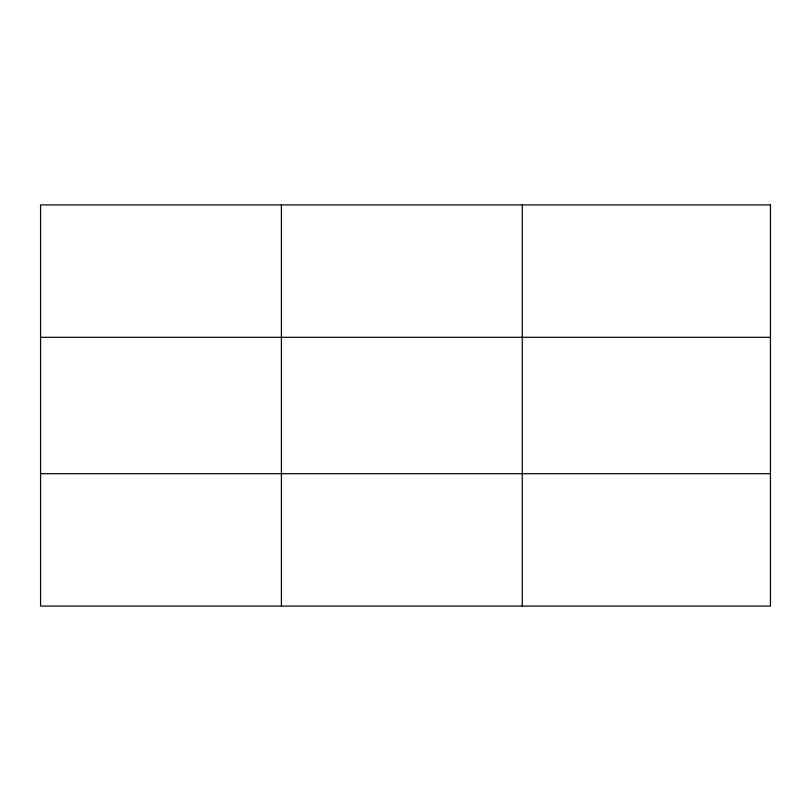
<?xml version="1.0" encoding="UTF-8"?>
<svg xmlns="http://www.w3.org/2000/svg" width="811" height="811" viewBox="0 0 811 811"><rect width="100%" height="100%" fill="white"/><g stroke="black" fill="none" stroke-linecap="round" stroke-linejoin="round"><path stroke-width="1.22" d="M281.417 606.081L281.417 204.919M522.284 606.081L522.284 204.919M40.55 337.305L770.45 337.305M40.55 473.695L770.45 473.695M770.45 204.919L770.45 606.081L40.55 606.081L40.55 204.919L770.45 204.919"/></g></svg>
